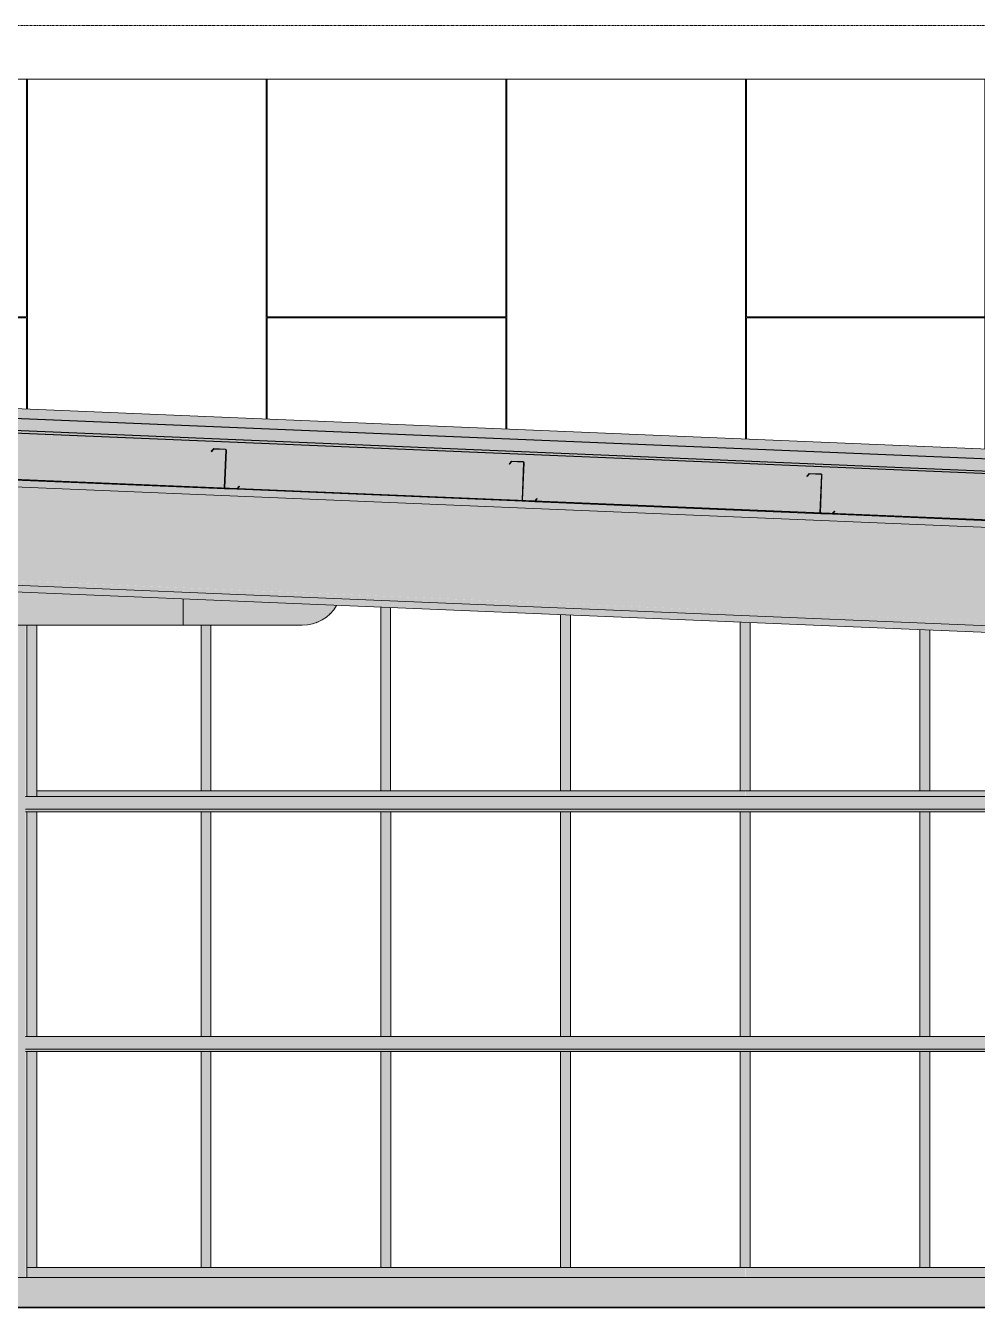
# Model space of a CAD drawing. Header units: inches. Extents: x -54880 to -186, y -265 to 853.
# Drawn here: x -22458.8 to -22267.1, y -6 to 252 of the extents above; entities that cross this region are included whole.
import ezdxf

# ---------------------------------------------------------------- set-up
doc = ezdxf.new("R2010")
doc.units = ezdxf.units.IN
doc.header["$MEASUREMENT"] = 0
doc.linetypes.add('Grid Line 1_2_', pattern=[0.875, 0.5, -0.125, 0.125, -0.125])
for name, color, linetype, lineweight in [('A-CLNG', 13, 'Continuous', 9), ('A-FLOR-LEVL', 51, 'Continuous', 9), ('A-GLAZ-CWMG', 51, 'Continuous', 9), ('A-ROOF', 132, 'Continuous', 9), ('A-WALL-PATT', 111, 'Continuous', 9), ('C-BLDG-PADS', 91, 'Continuous', 9), ('C-TOPO', 7, 'Continuous', 9), ('L-SITE-WALL', 31, 'Continuous', 9), ('M-HVAC-DUCT', 70, 'Continuous', 9), ('M-HVAC-DUCT-ANNO', 70, 'Continuous', 9), ('S-BEAM', 12, 'Continuous', 9)]:
    doc.layers.add(name, color=color, linetype=linetype, lineweight=lineweight)
pattern_1 = [(45, (-26138.858, 100.19), (-19.00703, 19.00703), []), (45, (-26138.858, 128.99), (-19.00703, 19.00703), [])]

# ---------------------------------------------------------------- blocks, each defined once
blk = doc.blocks.new('W-Wide Flange - W21X166-782998-Section 13')
at = {"layer": 'S-BEAM'}
for points in [[(-22076.2, 143.13), (-22076.14, 144.49), (-22781.02, 173.86), (-22781.02, 172.5), (-22078.63, 143.23)], [(-22076.23, 142.24), (-22076.2, 143.13), (-22781.02, 172.47), (-22781.02, 171.61), (-22078.63, 142.34)], [(-22076.98, 124.26), (-22076.23, 142.24), (-22781.02, 171.61), (-22781.02, 153.59), (-22076.99, 124.26)], [(-22077.02, 123.37), (-22077.02, 124.26), (-22781.02, 153.56), (-22781.02, 152.7), (-22077.75, 123.4)], [(-22077.08, 122.01), (-22077.02, 123.37), (-22781.02, 152.7), (-22781.02, 151.34), (-22680.62, 147.23), (-22678.69, 147.23), (-22677.95, 147.05), (-22662.21, 146.39), (-22661.49, 146.77), (-22659.62, 147.23), (-22657.5, 147.18), (-22655.76, 146.73), (-22654.49, 146.07), (-22078.63, 122.07)]]:
    blk.add_hatch(color=256, dxfattribs=at).paths.add_polyline_path(points, flags=0)
for p, q in [((-22076.2, 143.13), (-22781.02, 172.5)), ((-22418.59, 158.76), (-22476.17, 161.16)), ((-22358.64, 156.26), (-22416.22, 158.66)), ((-22298.69, 153.76), (-22356.27, 156.16)), ((-22781.02, 152.7), (-22077.02, 123.37)), ((-22238.74, 151.26), (-22296.32, 153.66)), ((-22077.08, 122.01), (-22654.49, 146.07))]:
    blk.add_line(p, q, dxfattribs=at)
blk = doc.blocks.new('Girt_C - 8_D-948186-Section 13')
at = {"layer": 'S-BEAM'}
h = blk.add_hatch(color=256, dxfattribs=at)
h.paths.add_polyline_path([(-23123.08, 48.37), (-23123.08, 48.55), (-23157.27, 48.48), (-23157.27, 48.37), (-23149.97, 48.37)], flags=0)
h.paths.add_polyline_path([(-24117.63, 48.37), (-24100.14, 48.41), (-24100.14, 48.55), (-24133.58, 48.49), (-24133.58, 48.37)], flags=0)
h.paths.add_polyline_path([(-23616.77, 48.37), (-23593.52, 48.4), (-23593.52, 48.55), (-23616.77, 48.49), (-23616.77, 48.4)], flags=0)
h.paths.add_polyline_path([(-23591.52, 48.37), (-23557.33, 48.4), (-23557.33, 48.55), (-23591.52, 48.49), (-23591.52, 48.4)], flags=0)
h.paths.add_polyline_path([(-23555.33, 48.37), (-23521.14, 48.4), (-23521.14, 48.55), (-23555.33, 48.49), (-23555.33, 48.4)], flags=0)
h.paths.add_polyline_path([(-23519.14, 48.37), (-23484.95, 48.4), (-23484.95, 48.55), (-23519.14, 48.48), (-23519.14, 48.4)], flags=0)
h.paths.add_polyline_path([(-23482.95, 48.37), (-23448.77, 48.4), (-23448.77, 48.55), (-23482.95, 48.48), (-23482.95, 48.4)], flags=0)
h.paths.add_polyline_path([(-23446.77, 48.37), (-23412.58, 48.4), (-23412.58, 48.55), (-23446.77, 48.48), (-23446.77, 48.4)], flags=0)
h.paths.add_polyline_path([(-23410.58, 48.37), (-23384.39, 48.4), (-23384.39, 48.55), (-23410.58, 48.48), (-23410.58, 48.4)], flags=0)
h.paths.add_polyline_path([(-23366.39, 48.37), (-23340.2, 48.4), (-23340.2, 48.55), (-23366.39, 48.48), (-23366.39, 48.4)], flags=0)
h.paths.add_polyline_path([(-23338.2, 48.37), (-23304.02, 48.39), (-23304.02, 48.55), (-23338.2, 48.48), (-23338.2, 48.4)], flags=0)
h.paths.add_polyline_path([(-23302.02, 48.37), (-23267.83, 48.39), (-23267.83, 48.55), (-23302.02, 48.48), (-23302.02, 48.39)], flags=0)
h.paths.add_polyline_path([(-23265.83, 48.37), (-23231.64, 48.39), (-23231.64, 48.55), (-23265.83, 48.48), (-23265.83, 48.39)], flags=0)
h.paths.add_polyline_path([(-22096.83, 48.37), (-22075.64, 48.37), (-22075.64, 48.55), (-22096.83, 48.53), (-22096.83, 48.37)], flags=0)
h.paths.add_polyline_path([(-22133.02, 48.37), (-22098.83, 48.37), (-22098.83, 48.55), (-22133.02, 48.53), (-22133.02, 48.37)], flags=0)
h.paths.add_polyline_path([(-22135.02, 48.37), (-22135.02, 48.55), (-22167.02, 48.53), (-22167.02, 48.37)], flags=0)
h.paths.add_polyline_path([(-23121.08, 48.37), (-23094.89, 48.39), (-23094.89, 48.55), (-23121.08, 48.48), (-23121.08, 48.39)], flags=0)
h.paths.add_polyline_path([(-22173.02, 48.37), (-22173.02, 48.55), (-22458.77, 48.47), (-22458.77, 48.37), (-22216.87, 48.37)], flags=0)
h.paths.add_polyline_path([(-23076.89, 48.37), (-23050.7, 48.39), (-23050.7, 48.55), (-23076.89, 48.48), (-23076.89, 48.39)], flags=0)
h.paths.add_polyline_path([(-23048.7, 48.37), (-23014.52, 48.39), (-23014.52, 48.55), (-23048.7, 48.48), (-23048.7, 48.39)], flags=0)
h.paths.add_polyline_path([(-23012.52, 48.37), (-22978.33, 48.39), (-22978.33, 48.55), (-23012.52, 48.48), (-23012.52, 48.39)], flags=0)
h.paths.add_polyline_path([(-22976.33, 48.37), (-22942.14, 48.39), (-22942.14, 48.55), (-22976.33, 48.48), (-22976.33, 48.39)], flags=0)
h.paths.add_polyline_path([(-22940.14, 48.37), (-22905.95, 48.39), (-22905.95, 48.55), (-22940.14, 48.48), (-22940.14, 48.39)], flags=0)
h.paths.add_polyline_path([(-22903.95, 48.37), (-22869.77, 48.38), (-22869.77, 48.55), (-22903.95, 48.47), (-22903.95, 48.39)], flags=0)
h.paths.add_polyline_path([(-22867.77, 48.37), (-22833.58, 48.38), (-22833.58, 48.55), (-22867.77, 48.47), (-22867.77, 48.38)], flags=0)
h.paths.add_polyline_path([(-22831.58, 48.37), (-22810.02, 48.38), (-22810.02, 48.55), (-22831.58, 48.47), (-22831.58, 48.38)], flags=0)
h = blk.add_hatch(color=256, dxfattribs=at)
h.paths.add_polyline_path([(-24133.58, 46), (-24100.14, 46), (-24100.14, 48.37), (-24133.58, 48.37)], flags=0)
h.paths.add_polyline_path([(-22075.64, 46), (-22075.64, 48.37), (-22096.83, 48.37), (-22096.83, 46), (-22078.63, 46)], flags=0)
h.paths.add_polyline_path([(-23616.77, 46), (-23593.52, 46), (-23593.52, 48.37), (-23616.77, 48.37)], flags=0)
h.paths.add_polyline_path([(-22133.02, 46), (-22098.83, 46), (-22098.83, 48.37), (-22133.02, 48.37)], flags=0)
h.paths.add_polyline_path([(-22135.02, 46), (-22135.02, 48.37), (-22167.02, 48.37), (-22167.02, 46)], flags=0)
h.paths.add_polyline_path([(-23591.52, 46), (-23557.33, 46), (-23557.33, 48.37), (-23591.52, 48.37)], flags=0)
h.paths.add_polyline_path([(-22173.02, 46), (-22173.02, 48.37), (-22458.77, 48.37), (-22458.77, 46), (-22216.87, 46)], flags=0)
h.paths.add_polyline_path([(-23555.33, 46), (-23521.14, 46), (-23521.14, 48.37), (-23555.33, 48.37)], flags=0)
h.paths.add_polyline_path([(-23519.14, 46), (-23484.95, 46), (-23484.95, 48.37), (-23519.14, 48.37)], flags=0)
h.paths.add_polyline_path([(-22810.02, 46), (-22810.02, 48.37), (-22831.58, 48.37), (-22831.58, 46)], flags=0)
h.paths.add_polyline_path([(-22833.58, 46), (-22833.58, 48.37), (-22867.77, 48.37), (-22867.77, 46), (-22838.94, 46)], flags=0)
h.paths.add_polyline_path([(-23482.95, 46), (-23448.77, 46), (-23448.77, 48.37), (-23482.95, 48.37)], flags=0)
h.paths.add_polyline_path([(-22869.77, 46), (-22869.77, 48.37), (-22903.95, 48.37), (-22903.95, 46), (-22873.5, 46)], flags=0)
h.paths.add_polyline_path([(-23446.77, 46), (-23412.58, 46), (-23412.58, 48.37), (-23446.77, 48.37)], flags=0)
h.paths.add_polyline_path([(-22905.95, 46), (-22905.95, 48.37), (-22940.14, 48.37), (-22940.14, 46), (-22908.06, 46)], flags=0)
h.paths.add_polyline_path([(-23410.58, 46), (-23384.39, 46), (-23384.39, 48.37), (-23410.58, 48.37)], flags=0)
h.paths.add_polyline_path([(-22942.14, 46), (-22942.14, 48.37), (-22976.33, 48.37), (-22976.33, 46), (-22942.61, 46)], flags=0)
h.paths.add_polyline_path([(-23366.39, 46), (-23340.2, 46), (-23340.2, 48.37), (-23366.39, 48.37)], flags=0)
h.paths.add_polyline_path([(-22978.33, 46), (-22978.33, 48.37), (-23012.52, 48.37), (-23012.52, 46), (-23011.73, 46)], flags=0)
h.paths.add_polyline_path([(-23338.2, 46), (-23304.02, 46), (-23304.02, 48.37), (-23338.2, 48.37)], flags=0)
h.paths.add_polyline_path([(-23014.52, 46), (-23014.52, 48.37), (-23048.7, 48.37), (-23048.7, 46), (-23046.29, 46)], flags=0)
h.paths.add_polyline_path([(-23302.02, 46), (-23267.83, 46), (-23267.83, 48.37), (-23302.02, 48.37)], flags=0)
h.paths.add_polyline_path([(-23050.7, 46), (-23050.7, 48.37), (-23076.89, 48.37), (-23076.89, 46)], flags=0)
h.paths.add_polyline_path([(-23094.89, 46), (-23094.89, 48.37), (-23121.08, 48.37), (-23121.08, 46), (-23115.41, 46)], flags=0)
h.paths.add_polyline_path([(-23265.83, 46), (-23231.64, 46), (-23231.64, 48.37), (-23265.83, 48.37)], flags=0)
h.paths.add_polyline_path([(-23123.08, 46), (-23123.08, 48.37), (-23157.27, 48.37), (-23157.27, 46), (-23149.97, 46)], flags=0)
h = blk.add_hatch(color=256, dxfattribs=at)
h.paths.add_polyline_path([(-22075.64, 45.52), (-22075.64, 46), (-22096.83, 46), (-22096.83, 45.52), (-22078.63, 45.52)], flags=0)
h.paths.add_polyline_path([(-24117.63, 45.52), (-24100.14, 45.52), (-24100.14, 46), (-24133.58, 46), (-24133.58, 45.52)], flags=0)
h.paths.add_polyline_path([(-23616.77, 45.52), (-23593.52, 45.52), (-23593.52, 46), (-23616.77, 46)], flags=0)
h.paths.add_polyline_path([(-22133.02, 45.52), (-22098.83, 45.52), (-22098.83, 46), (-22133.02, 46)], flags=0)
h.paths.add_polyline_path([(-22135.02, 45.52), (-22135.02, 46), (-22167.02, 46), (-22167.02, 45.52)], flags=0)
h.paths.add_polyline_path([(-23591.52, 45.52), (-23557.33, 45.52), (-23557.33, 46), (-23591.52, 46)], flags=0)
h.paths.add_polyline_path([(-22173.02, 45.52), (-22173.02, 46), (-22458.77, 46), (-22458.77, 45.52), (-22216.87, 45.52)], flags=0)
h.paths.add_polyline_path([(-23555.33, 45.52), (-23521.14, 45.52), (-23521.14, 46), (-23555.33, 46)], flags=0)
h.paths.add_polyline_path([(-23519.14, 45.52), (-23484.95, 45.52), (-23484.95, 46), (-23519.14, 46)], flags=0)
h.paths.add_polyline_path([(-22810.02, 45.52), (-22810.02, 46), (-22831.58, 46), (-22831.58, 45.52)], flags=0)
h.paths.add_polyline_path([(-22833.58, 45.52), (-22833.58, 46), (-22867.77, 46), (-22867.77, 45.52), (-22838.94, 45.52)], flags=0)
h.paths.add_polyline_path([(-23482.95, 45.52), (-23448.77, 45.52), (-23448.77, 46), (-23482.95, 46)], flags=0)
h.paths.add_polyline_path([(-22869.77, 45.52), (-22869.77, 46), (-22903.95, 46), (-22903.95, 45.52), (-22873.5, 45.52)], flags=0)
h.paths.add_polyline_path([(-23446.77, 45.52), (-23412.58, 45.52), (-23412.58, 46), (-23446.77, 46)], flags=0)
h.paths.add_polyline_path([(-22905.95, 45.52), (-22905.95, 46), (-22940.14, 46), (-22940.14, 45.52), (-22908.06, 45.52)], flags=0)
h.paths.add_polyline_path([(-23410.58, 45.52), (-23384.39, 45.52), (-23384.39, 46), (-23410.58, 46)], flags=0)
h.paths.add_polyline_path([(-22942.14, 45.52), (-22942.14, 46), (-22976.33, 46), (-22976.33, 45.52), (-22942.61, 45.52)], flags=0)
h.paths.add_polyline_path([(-23366.39, 45.52), (-23340.2, 45.52), (-23340.2, 46), (-23366.39, 46)], flags=0)
h.paths.add_polyline_path([(-22978.33, 45.52), (-22978.33, 46), (-23012.52, 46), (-23012.52, 45.52), (-23011.73, 45.52)], flags=0)
h.paths.add_polyline_path([(-23338.2, 45.52), (-23304.02, 45.52), (-23304.02, 46), (-23338.2, 46)], flags=0)
h.paths.add_polyline_path([(-23014.52, 45.52), (-23014.52, 46), (-23048.7, 46), (-23048.7, 45.52), (-23046.29, 45.52)], flags=0)
h.paths.add_polyline_path([(-23302.02, 45.52), (-23267.83, 45.52), (-23267.83, 46), (-23302.02, 46)], flags=0)
h.paths.add_polyline_path([(-23050.7, 45.52), (-23050.7, 46), (-23076.89, 46), (-23076.89, 45.52)], flags=0)
h.paths.add_polyline_path([(-23094.89, 45.52), (-23094.89, 46), (-23121.08, 46), (-23121.08, 45.52), (-23115.41, 45.52)], flags=0)
h.paths.add_polyline_path([(-23265.83, 45.52), (-23231.64, 45.52), (-23231.64, 46), (-23265.83, 46)], flags=0)
h.paths.add_polyline_path([(-23123.08, 45.52), (-23123.08, 46), (-23157.27, 46), (-23157.27, 45.52), (-23149.97, 45.52)], flags=0)
for p, q in [((-22173.02, 48.55), (-22458.77, 48.55)), ((-22458.77, 46), (-22173.02, 46)), ((-22173.02, 45.52), (-22458.77, 45.52))]:
    blk.add_line(p, q, dxfattribs=at)
blk = doc.blocks.new('Girt_C - 8_D-773999-Section 13')
at = {"layer": 'S-BEAM'}
blk.add_hatch(color=256, dxfattribs=at).paths.add_polyline_path([(-22355.11, 96.62), (-22173.02, 96.62), (-22173.02, 96.8), (-22458.77, 96.72), (-22458.77, 96.62), (-22389.67, 96.62)], flags=0)
h = blk.add_hatch(color=256, dxfattribs=at)
h.paths.add_polyline_path([(-22458.77, 94.25), (-22173.02, 94.25), (-22173.02, 96.62), (-22458.77, 96.62), (-22458.77, 95.16)], flags=0)
h.paths.add_polyline_path([(-22078.63, 94.25), (-22076.14, 94.25), (-22076.14, 96), (-22096.83, 96), (-22096.83, 94.25)], flags=0)
h.paths.add_polyline_path([(-22133.02, 94.25), (-22098.83, 94.25), (-22098.83, 96), (-22133.02, 96), (-22133.02, 95.16)], flags=0)
h.paths.add_polyline_path([(-22135.02, 94.25), (-22135.02, 96), (-22167.02, 96), (-22167.02, 94.25)], flags=0)
h = blk.add_hatch(color=256, dxfattribs=at)
h.paths.add_polyline_path([(-22135.02, 93.77), (-22135.02, 94.25), (-22167.02, 94.25), (-22167.02, 93.77)], flags=0)
h.paths.add_polyline_path([(-22076.14, 93.77), (-22076.14, 94.25), (-22096.83, 94.25), (-22096.83, 93.77), (-22078.63, 93.77)], flags=0)
h.paths.add_polyline_path([(-22216.87, 93.77), (-22173.02, 93.77), (-22173.02, 94.25), (-22458.77, 94.25), (-22458.77, 93.77)], flags=0)
h.paths.add_polyline_path([(-22133.02, 93.77), (-22098.83, 93.77), (-22098.83, 94.25), (-22133.02, 94.25)], flags=0)
for p, q in [((-22173.02, 96.8), (-22458.77, 96.8)), ((-22076.14, 96), (-22076.14, 94.25)), ((-22458.77, 94.25), (-22173.02, 94.25)), ((-22173.02, 93.77), (-22458.77, 93.77)), ((-22167.02, 94.25), (-22135.02, 94.25)), ((-22135.02, 93.77), (-22167.02, 93.77)), ((-22133.02, 94.25), (-22098.83, 94.25)), ((-22098.83, 93.77), (-22133.02, 93.77)), ((-22096.83, 94.25), (-22076.14, 94.25)), ((-22076.14, 93.77), (-22096.83, 93.77)), ((-22076.14, 94.25), (-22076.14, 93.77))]:
    blk.add_line(p, q, dxfattribs=at)
blk = doc.blocks.new('Rectangular Mullion - Rectangular Mullion 1-769360-Section 13')
at = {"layer": 'A-GLAZ-CWMG'}
blk.add_hatch(color=256, dxfattribs=at).paths.add_polyline_path([(-22422.45, 0), (-22422.45, 2), (-22458.52, 2), (-22458.52, 0)], flags=0)
for p in [(-22458.52, 0), (-22422.45, 2)]:
    blk.add_line(p, (-22458.52, 2), dxfattribs=at)
blk = doc.blocks.new('Rectangular Mullion - Rectangular Mullion 1-769200-Section 13')
at = {"layer": 'A-GLAZ-CWMG'}
blk.add_hatch(color=256, dxfattribs=at).paths.add_polyline_path([(-22386.27, 0), (-22386.27, 2), (-22422.45, 2), (-22422.45, 0)], flags=0)
blk.add_line((-22386.27, 2), (-22422.45, 2), dxfattribs=at)
blk = doc.blocks.new('Rectangular Mullion - Rectangular Mullion 1-827438-Section 13')
at = {"layer": 'A-GLAZ-CWMG'}
blk.add_hatch(color=256, dxfattribs=at).paths.add_polyline_path([(-22456.52, 97), (-22456.52, 131.29), (-22458.52, 131.29), (-22458.52, 97)], flags=0)
for p, q in [((-22458.52, 131.29), (-22458.52, 97)), ((-22456.52, 97), (-22456.52, 131.29))]:
    blk.add_line(p, q, dxfattribs=at)
blk = doc.blocks.new('Rectangular Mullion - Rectangular Mullion 1-827439-Section 13')
at = {"layer": 'A-GLAZ-CWMG'}
h = blk.add_hatch(color=256, dxfattribs=at)
h.paths.add_polyline_path([(-22456.52, 2), (-22456.52, 45.52), (-22458.52, 45.52), (-22458.52, 2)], flags=0)
h.paths.add_polyline_path([(-22456.52, 48.55), (-22456.52, 93.77), (-22458.52, 93.77), (-22458.52, 48.55)], flags=0)
h.paths.add_polyline_path([(-22458.52, 96.8), (-22456.52, 96.8), (-22456.52, 97), (-22458.52, 97)], flags=0)
for p, q in [((-22458.52, 97), (-22458.52, 96.8)), ((-22456.52, 96.8), (-22456.52, 97)), ((-22458.52, 93.77), (-22458.52, 48.55)), ((-22456.52, 48.55), (-22456.52, 93.77)), ((-22458.52, 45.52), (-22458.52, 2)), ((-22456.52, 2), (-22456.52, 45.52)), ((-22456.52, 2), (-22458.52, 2))]:
    blk.add_line(p, q, dxfattribs=at)
blk = doc.blocks.new('Rectangular Mullion - Rectangular Mullion 1-769364-Section 13')
at = {"layer": 'A-GLAZ-CWMG'}
blk.add_hatch(color=256, dxfattribs=at).paths.add_polyline_path([(-22456.52, 96.8), (-22422.45, 96.8), (-22422.45, 98), (-22456.52, 98)], flags=0)
for p in [(-22456.52, 96.8), (-22422.45, 98)]:
    blk.add_line(p, (-22456.52, 98), dxfattribs=at)
blk = doc.blocks.new('Rectangular Mullion - Rectangular Mullion 1-769423-Section 13')
at = {"layer": 'A-GLAZ-CWMG'}
blk.add_hatch(color=256, dxfattribs=at).paths.add_polyline_path([(-22422.45, 96.8), (-22386.27, 96.8), (-22386.27, 98), (-22422.45, 98)], flags=0)
blk.add_line((-22386.27, 98), (-22422.45, 98), dxfattribs=at)
blk = doc.blocks.new('Rectangular Mullion - Rectangular Mullion 1-827430-Section 13')
at = {"layer": 'A-GLAZ-CWMG'}
h = blk.add_hatch(color=256, dxfattribs=at)
h.paths.add_polyline_path([(-22423.45, 2), (-22421.45, 2), (-22421.45, 45.52), (-22423.45, 45.52)], flags=0)
h.paths.add_polyline_path([(-22421.45, 48.55), (-22421.45, 93.77), (-22423.45, 93.77), (-22423.45, 48.55)], flags=0)
for p, q in [((-22423.45, 93.77), (-22423.45, 48.55)), ((-22421.45, 48.55), (-22421.45, 93.77)), ((-22423.45, 45.52), (-22423.45, 2)), ((-22421.45, 2), (-22421.45, 45.52)), ((-22421.45, 2), (-22423.45, 2))]:
    blk.add_line(p, q, dxfattribs=at)
blk = doc.blocks.new('Rectangular Mullion - Rectangular Mullion 1-827431-Section 13')
at = {"layer": 'A-GLAZ-CWMG'}
blk.add_hatch(color=256, dxfattribs=at).paths.add_polyline_path([(-22423.45, 98), (-22421.45, 98), (-22421.45, 131.29), (-22423.45, 131.29), (-22423.45, 113.91)], flags=0)
for p, q in [((-22423.45, 131.29), (-22423.45, 98)), ((-22421.45, 98), (-22421.45, 131.29)), ((-22421.45, 98), (-22423.45, 98))]:
    blk.add_line(p, q, dxfattribs=at)
blk = doc.blocks.new('Rectangular Mullion - Rectangular Mullion 1-V92-Section 13')
at = {"layer": 'A-GLAZ-CWMG'}
blk.add_hatch(color=256, dxfattribs=at).paths.add_polyline_path([(-22385.27, 98), (-22385.27, 134.85), (-22387.27, 134.93), (-22387.27, 98)], flags=0)
for p, q in [((-22387.27, 134.93), (-22387.27, 98)), ((-22385.27, 98), (-22385.27, 134.85)), ((-22385.27, 98), (-22387.27, 98))]:
    blk.add_line(p, q, dxfattribs=at)
blk = doc.blocks.new('Rectangular Mullion - Rectangular Mullion 1-V93-Section 13')
at = {"layer": 'A-GLAZ-CWMG'}
blk.add_hatch(color=256, dxfattribs=at).paths.add_polyline_path([(-22349.08, 98), (-22349.08, 133.34), (-22351.08, 133.43), (-22351.08, 98)], flags=0)
for p, q in [((-22351.08, 133.43), (-22351.08, 98)), ((-22349.08, 98), (-22349.08, 133.34)), ((-22349.08, 98), (-22351.08, 98))]:
    blk.add_line(p, q, dxfattribs=at)
blk = doc.blocks.new('Rectangular Mullion - Rectangular Mullion 1-V94-Section 13')
at = {"layer": 'A-GLAZ-CWMG'}
blk.add_hatch(color=256, dxfattribs=at).paths.add_polyline_path([(-22312.89, 98), (-22312.89, 131.83), (-22314.89, 131.92), (-22314.89, 98)], flags=0)
for p, q in [((-22314.89, 131.92), (-22314.89, 98)), ((-22312.89, 98), (-22312.89, 131.83)), ((-22312.89, 98), (-22314.89, 98))]:
    blk.add_line(p, q, dxfattribs=at)
blk = doc.blocks.new('Rectangular Mullion - Rectangular Mullion 1-V95-Section 13')
at = {"layer": 'A-GLAZ-CWMG'}
blk.add_hatch(color=256, dxfattribs=at).paths.add_polyline_path([(-22276.7, 98), (-22276.7, 130.33), (-22278.7, 130.41), (-22278.7, 98)], flags=0)
for p, q in [((-22278.7, 130.41), (-22278.7, 98)), ((-22276.7, 98), (-22276.7, 130.33)), ((-22276.7, 98), (-22278.7, 98))]:
    blk.add_line(p, q, dxfattribs=at)
blk = doc.blocks.new('Girt_Z - 8_D-V104-Section 13')
at = {"layer": 'S-BEAM'}
h = blk.add_hatch(dxfattribs=at)
h.set_pattern_fill('FP_1', color=256, style=0, pattern_type=2)
h.set_pattern_definition(pattern_1)
h.paths.add_polyline_path([(-22416.22, 158.66), (-22415.71, 159.21), (-22415.8, 159.29), (-22416.27, 158.77), (-22418.58, 158.87), (-22418.59, 158.76)], flags=0)
h.paths.add_polyline_path([(-22418.66, 158.95), (-22418.34, 166.57), (-22418.45, 166.57), (-22418.76, 158.95)], flags=0)
h.paths.add_polyline_path([(-22421.31, 166.23), (-22420.84, 166.75), (-22418.52, 166.65), (-22418.52, 166.76), (-22420.88, 166.86), (-22421.39, 166.31)], flags=0)
at = {"layer": 'S-BEAM', "lineweight": 15}
for p, q in [((-22420.88, 166.86), (-22421.39, 166.31)), ((-22421.39, 166.31), (-22421.31, 166.23)), ((-22421.31, 166.23), (-22420.84, 166.75)), ((-22418.52, 166.76), (-22420.88, 166.86)), ((-22420.84, 166.75), (-22418.52, 166.65)), ((-22418.45, 166.57), (-22418.76, 158.95)), ((-22418.66, 158.95), (-22418.34, 166.57)), ((-22418.59, 158.76), (-22416.22, 158.66)), ((-22416.27, 158.77), (-22418.58, 158.87)), ((-22415.8, 159.29), (-22416.27, 158.77)), ((-22416.22, 158.66), (-22415.71, 159.21)), ((-22415.71, 159.21), (-22415.8, 159.29))]:
    blk.add_line(p, q, dxfattribs=at)
for centre, radius, start, end in [((-22418.53, 166.57), 0.187, 357.6141, 87.6141), ((-22418.53, 166.57), 0.0782, 357.6141, 85.4913), ((-22418.58, 158.95), 0.188, 177.6141, 267.6141), ((-22418.58, 158.95), 0.0782, 177.6141, 264.5717)]:
    blk.add_arc(centre, radius, start, end, dxfattribs=at)
blk = doc.blocks.new('Girt_Z - 8_D-V105-Section 13')
at = {"layer": 'S-BEAM'}
h = blk.add_hatch(dxfattribs=at)
h.set_pattern_fill('FP_1', color=256, style=0, pattern_type=2)
h.set_pattern_definition(pattern_1)
h.paths.add_polyline_path([(-22356.27, 156.16), (-22355.77, 156.72), (-22355.85, 156.79), (-22356.32, 156.27), (-22358.64, 156.37), (-22358.64, 156.26)], flags=0)
h.paths.add_polyline_path([(-22358.71, 156.45), (-22358.39, 164.07), (-22358.5, 164.07), (-22358.82, 156.46)], flags=0)
h.paths.add_polyline_path([(-22361.36, 163.74), (-22360.89, 164.25), (-22358.57, 164.16), (-22358.57, 164.26), (-22360.93, 164.36), (-22361.44, 163.81)], flags=0)
at = {"layer": 'S-BEAM', "lineweight": 15}
for p, q in [((-22360.93, 164.36), (-22361.44, 163.81)), ((-22361.44, 163.81), (-22361.36, 163.74)), ((-22361.36, 163.74), (-22360.89, 164.25)), ((-22358.57, 164.26), (-22360.93, 164.36)), ((-22360.89, 164.25), (-22358.57, 164.16)), ((-22358.5, 164.07), (-22358.82, 156.46)), ((-22358.71, 156.45), (-22358.39, 164.07)), ((-22356.32, 156.27), (-22358.64, 156.37)), ((-22358.64, 156.26), (-22356.27, 156.16)), ((-22355.85, 156.79), (-22356.32, 156.27)), ((-22356.27, 156.16), (-22355.77, 156.72)), ((-22355.77, 156.72), (-22355.85, 156.79))]:
    blk.add_line(p, q, dxfattribs=at)
for centre, radius, start, end in [((-22358.58, 164.08), 0.187, 357.6141, 87.6141), ((-22358.58, 164.08), 0.0782, 357.6141, 85.4913), ((-22358.63, 156.45), 0.188, 177.6141, 267.6141), ((-22358.63, 156.45), 0.0782, 177.6141, 264.5717)]:
    blk.add_arc(centre, radius, start, end, dxfattribs=at)
blk = doc.blocks.new('Girt_Z - 8_D-V106-Section 13')
at = {"layer": 'S-BEAM', "lineweight": 15}
for p, q in [((-22300.99, 161.87), (-22301.49, 161.31)), ((-22301.49, 161.31), (-22301.41, 161.24)), ((-22301.41, 161.24), (-22300.94, 161.75)), ((-22298.62, 161.77), (-22300.99, 161.87)), ((-22300.94, 161.75), (-22298.62, 161.66)), ((-22298.55, 161.58), (-22298.87, 153.96)), ((-22298.76, 153.95), (-22298.44, 161.57)), ((-22296.37, 153.78), (-22298.69, 153.87)), ((-22298.69, 153.76), (-22296.32, 153.66)), ((-22295.9, 154.29), (-22296.37, 153.78)), ((-22296.32, 153.66), (-22295.82, 154.22)), ((-22295.82, 154.22), (-22295.9, 154.29))]:
    blk.add_line(p, q, dxfattribs=at)
for centre, radius, start, end in [((-22298.63, 161.58), 0.187, 357.6141, 87.6141), ((-22298.63, 161.58), 0.0782, 357.6141, 85.4913), ((-22298.68, 153.95), 0.188, 177.6141, 267.6141), ((-22298.68, 153.95), 0.0782, 177.6141, 264.5717)]:
    blk.add_arc(centre, radius, start, end, dxfattribs=at)
blk = doc.blocks.new('Round Elbow - 1_5 D-V139-Section 13')
at = {"layer": 'M-HVAC-DUCT'}
blk.add_hatch(color=256, dxfattribs=at).paths.add_polyline_path([(-22419.26, 131.29), (-22403.08, 131.29), (-22401.25, 131.5), (-22399.61, 132.08), (-22397.86, 133.26), (-22396.82, 134.3), (-22396.19, 135.31), (-22427.08, 136.59), (-22427.08, 131.29), (-22420.32, 131.29)], flags=0)
blk.add_line((-22427.08, 131.29), (-22427.08, 136.58), dxfattribs=at)
at = {"layer": 'M-HVAC-DUCT', "flags": 128}
blk.add_lwpolyline([(-22427.08, 131.29), (-22426.12, 131.29), (-22425.16, 131.29), (-22424.2, 131.29), (-22423.25, 131.29), (-22422.31, 131.29), (-22421.37, 131.29), (-22420.45, 131.29), (-22419.53, 131.29), (-22418.62, 131.29), (-22417.73, 131.29), (-22416.86, 131.29), (-22416, 131.29), (-22415.15, 131.29), (-22414.33, 131.29), (-22413.53, 131.29), (-22412.75, 131.29), (-22411.99, 131.29), (-22411.25, 131.29), (-22410.54, 131.29), (-22409.86, 131.29), (-22409.21, 131.29), (-22408.58, 131.29), (-22407.98, 131.29), (-22407.42, 131.29), (-22406.88, 131.29), (-22406.38, 131.29), (-22405.91, 131.29), (-22405.48, 131.29), (-22405.07, 131.29), (-22404.71, 131.29), (-22404.38, 131.29), (-22404.09, 131.29), (-22403.83, 131.29), (-22403.61, 131.29), (-22403.43, 131.29), (-22403.28, 131.29), (-22403.18, 131.29), (-22403.11, 131.29), (-22403.08, 131.29), (-22403.08, 131.29)], dxfattribs=at)
at = {"layer": 'M-HVAC-DUCT'}
blk.add_arc((-22403.08, 139.29), 8, 270, 329.9683, dxfattribs=at)

msp = doc.modelspace()

# ---------------------------------------------------------------- hatches: boundary and pattern name
at = {"layer": 'A-CLNG'}
msp.add_hatch(color=256, dxfattribs=at).paths.add_polyline_path([(-22060.14, 144), (-22060.14, 153.76), (-22782.52, 183.86), (-22782.52, 174.1), (-22061.35, 144.05)], flags=0)
at = {"layer": 'A-ROOF'}
msp.add_hatch(color=256, dxfattribs=at).paths.add_polyline_path([(-22012.52, 151.35), (-22012.52, 154.23), (-22782.65, 186.32), (-22782.65, 183.44), (-22044.07, 152.67)], flags=0)
at = {"layer": 'A-WALL-PATT'}
h = msp.add_hatch(dxfattribs=at)
h.set_pattern_fill('FP_7', color=256, style=0, pattern_type=2)
h.set_pattern_definition([(0, (-22072.51, 145), (-193, 193), [48, -145]), (90, (-22072.51, 145), (-193, 1e-14), [96.25, -96.75]), (180, (-22024.51, 241.25), (-193, 193), [48, -145]), (90, (-22024.51, 145), (-193, 1e-14), [96.25, -96.75]), (180, (-22024.51, 241.5), (-193, 193), [48, -145]), (90, (-22024.51, 241.5), (-193, 1e-14), [96.25, -96.75]), (0, (-22072.51, 337.75), (-193, 193), [48, -145]), (90, (-22072.51, 241.5), (-193, 1e-14), [96.25, -96.75]), (0, (-22024.26, 193), (-193, 193), [48, -145]), (90, (-22024.26, 144.75), (-193, 1e-14), [48.25, -144.75]), (90, (-21976.26, 144.75), (-193, 1e-14), [48.25, -144.75]), (0, (-22024.26, 289.5), (-193, 193), [48, -145]), (90, (-22024.26, 193.25), (-193, 1e-14), [96.25, -96.75]), (180, (-21976.26, 193.25), (-193, 193), [48, -145]), (90, (-21976.26, 193.25), (-193, 1e-14), [96.25, -96.75]), (90, (-22024.26, 289.75), (-193, 1e-14), [48, -145]), (180, (-21976.26, 289.75), (-193, 193), [48, -145]), (90, (-21976.26, 289.75), (-193, 1e-14), [48, -145]), (0, (-21976.01, 145), (-193, 193), [48, -145]), (90, (-21976.01, 145), (-193, 1e-14), [96.25, -96.75]), (180, (-21928.01, 241.25), (-193, 193), [48, -145]), (90, (-21928.01, 145), (-193, 1e-14), [96.25, -96.75]), (180, (-21928.01, 241.5), (-193, 193), [48, -145]), (90, (-21928.01, 241.5), (-193, 1e-14), [96.25, -96.75]), (180, (-21928.01, 337.75), (-193, 193), [48, -145]), (90, (-21976.01, 241.5), (-193, 1e-14), [96.25, -96.75]), (0, (-21927.76, 193), (-193, 193), [48, -145]), (90, (-21927.76, 144.75), (-193, 1e-14), [48.25, -144.75]), (90, (-21879.76, 144.75), (-193, 1e-14), [48.25, -144.75]), (0, (-21927.76, 289.5), (-193, 193), [48, -145]), (90, (-21927.76, 193.25), (-193, 1e-14), [96.25, -96.75]), (180, (-21879.76, 193.25), (-193, 193), [48, -145]), (90, (-21879.76, 193.25), (-193, 1e-14), [96.25, -96.75]), (90, (-21927.76, 289.75), (-193, 1e-14), [48, -145]), (180, (-21879.76, 289.75), (-193, 193), [48, -145]), (90, (-21879.76, 289.75), (-193, 1e-14), [48, -145])])
h.paths.add_polyline_path([(-22059.27, 158.17), (-22059.27, 241.25), (-22699.77, 241.25), (-22699.77, 184.86), (-22060.14, 158.21)], flags=0)
at = {"layer": 'C-BLDG-PADS'}
h = msp.add_hatch(dxfattribs=at)
h.set_pattern_fill('FP_3', color=256, style=0, pattern_type=2)
h.set_pattern_definition([(50, (-26138.86, 100.19), (55.0854, -4.81984), [5.76, -63.36]), (355, (-26138.86, 100.19), (-10.6557, 57.7685), [4.608, -50.688]), (100.451, (-26134.267, 99.787), (44.4295, 52.94866), [4.895, -53.848]), (46.184, (-26138.86, 115.55), (81.9644, -12.7121), [8.64, -95.04]), (96.636, (-26132.03, 114.49), (71.7815, 74.8124), [7.343, -80.772]), (351.184, (-26138.86, 115.55), (71.782, 74.8124), [6.912, -76.032]), (21, (-26131.18, 111.71), (45.84207, -30.92146), [5.76, -63.36]), (326, (-26131.18, 111.71), (18.6871, 55.6915), [4.608, -50.688]), (71.451, (-26127.357, 109.13), (64.5289, 24.7701), [4.895, -53.848]), (37.5, (-26138.858, 100.189), (0.93389, 25.56682), [2.534, -47.539, 2.534, -48.922, -50.88]), (37.5, (-26138.858, 100.189), (0.93389, 25.56682), [-101.53, 2.534, -48.346]), (7.5, (-26138.858, 100.19), (20.20404, 30.2913), [2.534, -26.803, 2.534, -46.387, -19.392]), (7.5, (-26138.858, 100.19), (20.20404, 30.2913), [-78.259, 2.534, -16.858]), (327.5, (-26155.984, 100.19), (40.99778, -1.7324), [2.534, -16.666, 2.534, -57.37, -79.488]), (327.5, (-26155.984, 100.19), (40.99778, -1.7324), [-79.104, 2.534, -76.954]), (317.5, (-26163.664, 100.19), (44.78888, 7.68784), [2.534, -22.426, 2.534, -37.248, -56.448]), (317.5, (-26163.664, 100.19), (44.78888, 7.68784), [-64.742, 2.534, -53.914])])
h.paths.add_polyline_path([(-24152.19, -6), (-22057.64, -6), (-22057.64, 0), (-26285.39, 0), (-26285.39, -6), (-24290.43, -6)], flags=0)
at = {"layer": 'L-SITE-WALL', "lineweight": 5}
h = msp.add_hatch(color=256, dxfattribs=at)
h.paths.add_polyline_path([(-22493.34, 0), (-22458.77, 0), (-22458.77, 131.29), (-22649.51, 131.29), (-22651.74, 128.93), (-22654.68, 126.27), (-22658.75, 123.29), (-22662.88, 120.87), (-22667.6, 118.73), (-22670.31, 117.71), (-22672.12, 116.69), (-22676.85, 114.6), (-22681.76, 112.96), (-22687.58, 111.67), (-22692.49, 111.03), (-22697.08, 110.82), (-22781.02, 110.82), (-22781.02, 93), (-22779.52, 93), (-22779.52, 0), (-22769.82, 0)], flags=0)
h.paths.add_polyline_path([(-22810.02, 2), (-22801.26, 2), (-22801.26, 93.77), (-22810.02, 93.77), (-22810.02, 20.14)], flags=0)
h.paths.add_polyline_path([(-22688.66, 147.29), (-22685.79, 147.37), (-22692.66, 147.66), (-22692.66, 147.29), (-22689.88, 147.29)], flags=0)
h.paths.add_polyline_path([(-22173.39, 148.54), (-22173.39, 148.72), (-22176.33, 148.78), (-22176.43, 148.67), (-22175.42, 148.63)], flags=0)
h.paths.add_polyline_path([(-22178.79, 148.77), (-22178.79, 148.88), (-22236.27, 151.28), (-22236.38, 151.17), (-22178.87, 148.77)], flags=0)
h.paths.add_polyline_path([(-22238.74, 151.26), (-22238.74, 151.37), (-22296.22, 153.77), (-22296.32, 153.66), (-22239.05, 151.28)], flags=0)
h.paths.add_polyline_path([(-22059.52, 151.8), (-22059.52, 153.31), (-22060.14, 153.34), (-22060.14, 151.83)], flags=0)
h.paths.add_polyline_path([(-22298.69, 153.76), (-22298.69, 153.87), (-22356.17, 156.27), (-22356.27, 156.16), (-22298.99, 153.77)], flags=0)
h.paths.add_polyline_path([(-22059.52, 156.19), (-22059.52, 158.18), (-22657.02, 183.08), (-22704.89, 183.08), (-22060.14, 156.21)], flags=0)
h.paths.add_polyline_path([(-22358.64, 156.26), (-22358.64, 156.37), (-22416.12, 158.77), (-22416.22, 158.66), (-22358.72, 156.26)], flags=0)
h.paths.add_polyline_path([(-22418.59, 158.76), (-22418.58, 158.87), (-22476.07, 161.27), (-22476.17, 161.16), (-22418.66, 158.76)], flags=0)
h.paths.add_polyline_path([(-22478.53, 161.26), (-22478.53, 161.37), (-22536.01, 163.77), (-22536.12, 163.66), (-22478.61, 161.26)], flags=0)
h.paths.add_polyline_path([(-22538.48, 163.75), (-22538.48, 163.86), (-22595.96, 166.26), (-22596.06, 166.15), (-22538.56, 163.76)], flags=0)
h.paths.add_polyline_path([(-22598.43, 166.25), (-22598.43, 166.36), (-22655.91, 168.76), (-22656.01, 168.65), (-22598.51, 166.25)], flags=0)
h.paths.add_polyline_path([(-22658.38, 168.75), (-22658.38, 168.86), (-22715.86, 171.26), (-22715.96, 171.15), (-22658.46, 168.75)], flags=0)
h.paths.add_polyline_path([(-22718.33, 171.25), (-22718.32, 171.36), (-22775.81, 173.76), (-22775.91, 173.65), (-22718.4, 171.25)], flags=0)
h.paths.add_polyline_path([(-22778.27, 173.75), (-22778.27, 173.85), (-22781.02, 173.94), (-22781.02, 173.86), (-22778.35, 173.75)], flags=0)
h.paths.add_polyline_path([(-22745.7, 184.78), (-22745.7, 241.25), (-22781.02, 241.25), (-22781.02, 186.25), (-22769.82, 185.78)], flags=0)
at = {"layer": 'M-HVAC-DUCT', "lineweight": 5}
msp.add_hatch(color=256, dxfattribs=at).paths.add_polyline_path([(-22493.34, 131.29), (-22427.08, 131.29), (-22427.08, 136.59), (-22493.34, 139.29), (-22634.65, 139.29), (-22634.65, 131.29), (-22562.46, 131.29)], flags=0)
at = {"layer": 'M-HVAC-DUCT-ANNO'}
msp.add_hatch(color=256, dxfattribs=at).paths.add_polyline_path([(-22402.11, 131.34), (-22402.12, 131.39), (-22402.56, 131.34)], flags=0)

# ---------------------------------------------------------------- linework, layer by layer
at = {"layer": 'A-CLNG', "lineweight": 25}
for p, q in [((-22060.14, 153.76), (-22782.52, 183.86)), ((-22782.52, 174.1), (-22060.14, 144))]:
    msp.add_line(p, q, dxfattribs=at)
at = {"layer": 'A-FLOR-LEVL', "linetype": 'Grid Line 1_2_'}
for p, q in [((-26557.32, 252), (-21746.96, 252)), ((-26557.32, 0), (-21746.96, 0))]:
    msp.add_line(p, q, dxfattribs=at)
at = {"layer": 'A-ROOF', "lineweight": 25}
for p, q in [((-22012.52, 154.23), (-22782.65, 186.32)), ((-22782.65, 183.44), (-22012.52, 151.35))]:
    msp.add_line(p, q, dxfattribs=at)
at = {"layer": 'C-BLDG-PADS'}
for p, q in [((-22057.64, 0), (-26274.63, 0)), ((-26285.39, -6), (-22057.64, -6))]:
    msp.add_line(p, q, dxfattribs=at)
at = {"layer": 'C-TOPO', "lineweight": 35}
msp.add_line((-22575.58, -6.01), (-22057.64, -6.01), dxfattribs=at)
at = {"layer": 'L-SITE-WALL'}
for p, q in [((-22059.02, 241.25), (-22699.77, 241.25)), ((-22699.77, 184.86), (-22059.27, 158.17))]:
    msp.add_line(p, q, dxfattribs=at)
at = {"layer": 'M-HVAC-DUCT'}
for p in [(-22427.08, 136.58), (-22634.65, 131.29)]:
    msp.add_line(p, (-22427.08, 131.29), dxfattribs=at)
at = {"layer": 'M-HVAC-DUCT-ANNO'}
for start, end in [(290.5552, 294.1379), (313.1414, 316.8586)]:
    msp.add_arc((-22403.08, 139.29), 8, start, end, dxfattribs=at)

# ---------------------------------------------------------------- block references
at = {"layer": 'A-GLAZ-CWMG'}
for name, p in [('Rectangular Mullion - Rectangular Mullion 1-V92-Section 13', (0, 0)), ('Rectangular Mullion - Rectangular Mullion 1-V93-Section 13', (0, 0)), ('Rectangular Mullion - Rectangular Mullion 1-V94-Section 13', (0, 0)), ('Rectangular Mullion - Rectangular Mullion 1-827438-Section 13', (0, 0)), ('Rectangular Mullion - Rectangular Mullion 1-827431-Section 13', (0, 0)), ('Rectangular Mullion - Rectangular Mullion 1-V95-Section 13', (0, 0)), ('Rectangular Mullion - Rectangular Mullion 1-827439-Section 13', (0, 0)), ('Rectangular Mullion - Rectangular Mullion 1-769364-Section 13', (0, 0)), ('Rectangular Mullion - Rectangular Mullion 1-769423-Section 13', (0, 0)), ('Rectangular Mullion - Rectangular Mullion 1-769423-Section 13', (36.19, 0)), ('Rectangular Mullion - Rectangular Mullion 1-769423-Section 13', (72.37, 0)), ('Rectangular Mullion - Rectangular Mullion 1-769423-Section 13', (108.56, 0)), ('Rectangular Mullion - Rectangular Mullion 1-769423-Section 13', (144.75, 0)), ('Rectangular Mullion - Rectangular Mullion 1-827430-Section 13', (0, 0)), ('Rectangular Mullion - Rectangular Mullion 1-827430-Section 13', (36.19, 0)), ('Rectangular Mullion - Rectangular Mullion 1-827430-Section 13', (72.37, 0)), ('Rectangular Mullion - Rectangular Mullion 1-827430-Section 13', (108.56, 0)), ('Rectangular Mullion - Rectangular Mullion 1-827430-Section 13', (144.75, 0)), ('Rectangular Mullion - Rectangular Mullion 1-769360-Section 13', (0, 0)), ('Rectangular Mullion - Rectangular Mullion 1-769200-Section 13', (0, 0)), ('Rectangular Mullion - Rectangular Mullion 1-769200-Section 13', (36.19, 0)), ('Rectangular Mullion - Rectangular Mullion 1-769200-Section 13', (72.37, 0)), ('Rectangular Mullion - Rectangular Mullion 1-769200-Section 13', (108.56, 0)), ('Rectangular Mullion - Rectangular Mullion 1-769200-Section 13', (144.75, 0))]:
    msp.add_blockref(name, p, dxfattribs=at)
at = {"layer": 'M-HVAC-DUCT'}
msp.add_blockref('Round Elbow - 1_5 D-V139-Section 13', (0, 0), dxfattribs=at)
at = {"layer": 'S-BEAM'}
for name in ['W-Wide Flange - W21X166-782998-Section 13', 'Girt_Z - 8_D-V104-Section 13', 'Girt_Z - 8_D-V105-Section 13', 'Girt_Z - 8_D-V106-Section 13', 'Girt_C - 8_D-773999-Section 13', 'Girt_C - 8_D-948186-Section 13']:
    msp.add_blockref(name, (0, 0), dxfattribs=at)

doc.saveas('drawing.dxf')
